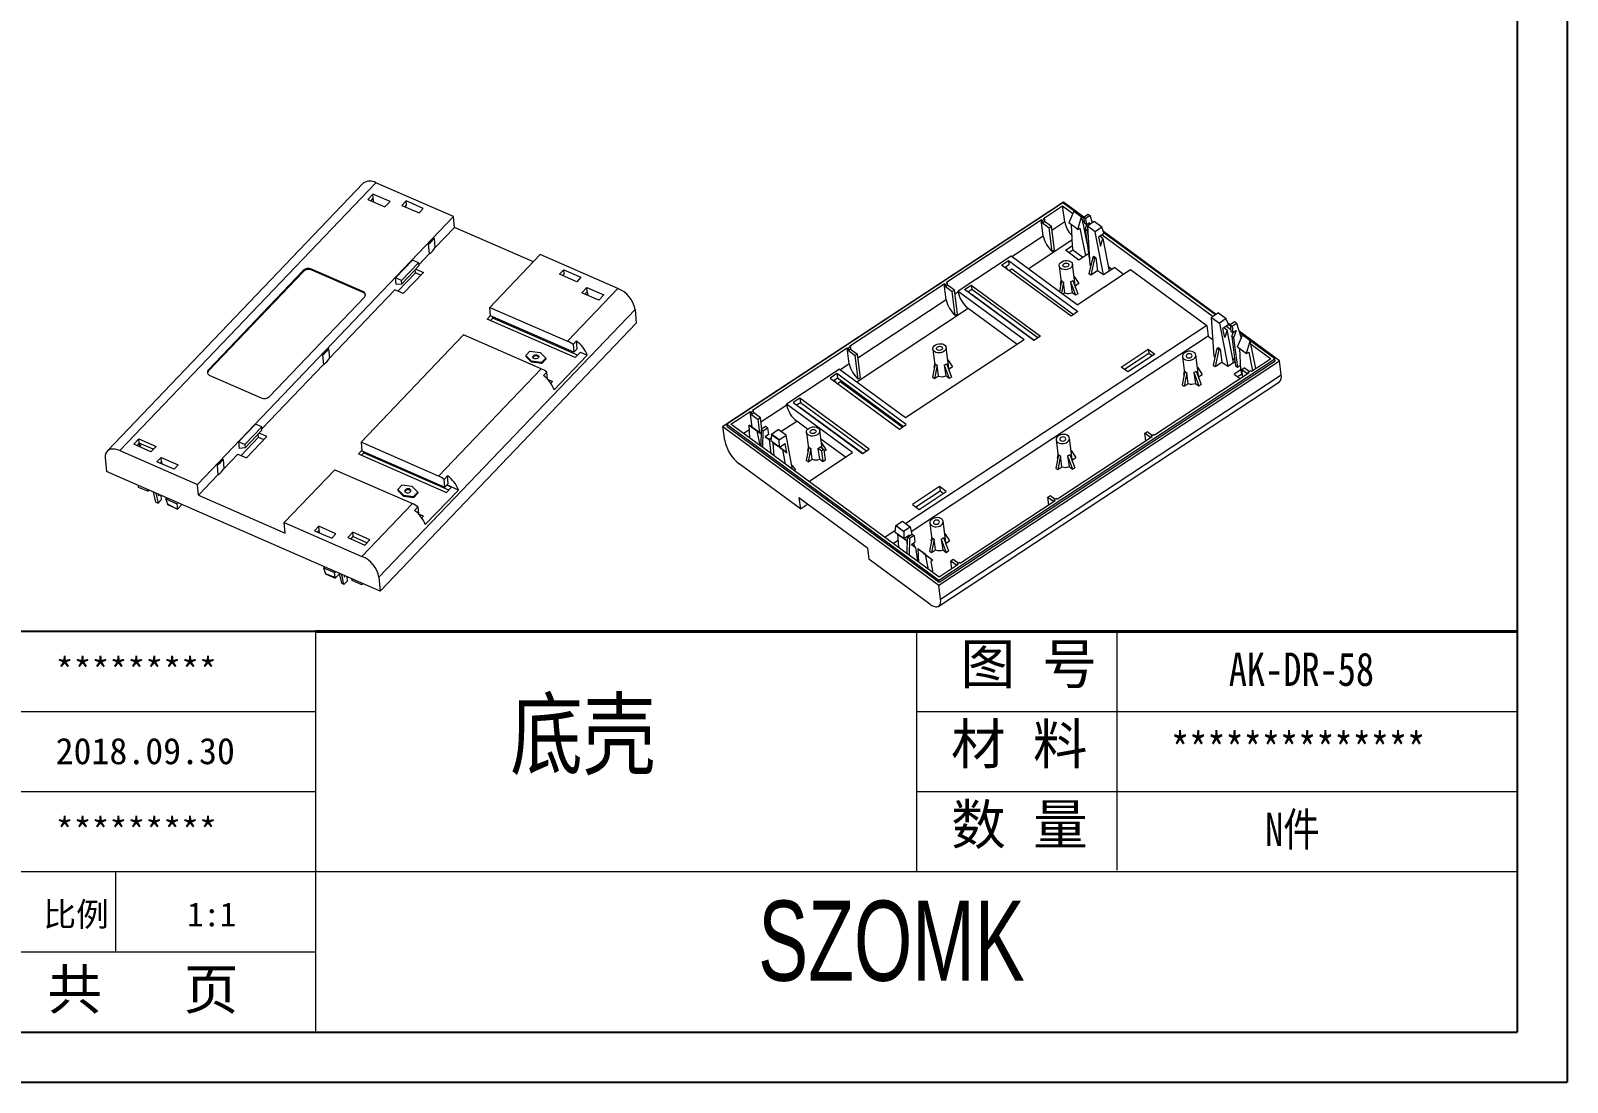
# Model space of a CAD drawing. Header units: inches. Extents: x 1153 to 3231, y 573 to 1137.
# Drawn here: x 1538.7 to 1951.1, y 573 to 855.1 of the extents above; entities that cross this region are included whole.
import ezdxf

# ---------------------------------------------------------------- set-up
doc = ezdxf.new("R2010")
doc.units = ezdxf.units.IN
doc.layers.add('文字', color=81, linetype='Continuous')
doc.layers.add('粗实线', color=7, linetype='Continuous', lineweight=30)
doc.layers.add('细实线', color=3, linetype='Continuous', lineweight=9)
doc.styles.get("Standard").update_dxf_attribs({"font": 'txt', "bigfont": 'gbcbig.shx'})
doc.styles.add('宋体', font='', dxfattribs={"width": 0.8, "height": 3.5})
doc.styles.add('长仿宋', font='', dxfattribs={"width": 0.7, "height": 4})
doc.styles.get('宋体').set_extended_font_data('SimSun')
doc.styles.get('长仿宋').set_extended_font_data('SimSun')

msp = doc.modelspace()

# ---------------------------------------------------------------- linework, layer by layer
for p, q in [((1951.065, 1137.308), (1951.065, 572.957)), ((1937.628, 1123.871), (1937.628, 586.394)), ((1615.142, 693.889), (1453.898, 693.889)), ((1173.564, 586.394), (1937.628, 586.394)), ((1152.911, 572.957), (1951.065, 572.957))]:
    msp.add_line(p, q)
at = {"color": 7, "linetype": 'Continuous', "lineweight": 15}
for p, q in [((1627.879, 814.195), (1559.164, 742.298)), ((1631.315, 814.343), (1562.599, 742.446)), ((1652.145, 805.244), (1631.315, 814.343)), ((1630.515, 811.317), (1629.15, 809.889)), ((1629.15, 809.889), (1633.743, 807.883)), ((1629.997, 809.519), (1630.615, 810.166)), ((1635.108, 809.311), (1630.515, 811.317)), ((1630.615, 810.166), (1630.515, 811.317)), ((1630.799, 809.169), (1630.615, 810.166)), ((1633.743, 807.883), (1635.108, 809.311)), ((1639.425, 809.45), (1638.288, 808.26)), ((1639.134, 807.89), (1639.525, 808.299)), ((1644.018, 807.444), (1639.425, 809.45)), ((1639.525, 808.299), (1639.425, 809.45)), ((1815.861, 809.136), (1724.444, 748.932)), ((1815.696, 808.937), (1725.49, 749.53)), ((1821.311, 804.809), (1815.696, 808.937)), ((1821.291, 805.144), (1815.861, 809.136)), ((1652.145, 805.244), (1583.429, 733.348)), ((1638.288, 808.26), (1642.88, 806.254)), ((1642.88, 806.254), (1644.018, 807.444)), ((1652.394, 802.367), (1652.145, 805.244)), ((1784.429, 787.625), (1809.856, 804.371)), ((1810.115, 804.181), (1809.856, 804.371)), ((1810.434, 800.02), (1809.856, 804.371)), ((1810.115, 804.181), (1810.72, 804.579)), ((1810.115, 804.181), (1810.192, 803.601)), ((1810.461, 804.77), (1813.186, 806.564)), ((1810.461, 804.77), (1810.72, 804.579)), ((1810.72, 804.579), (1810.797, 803.999)), ((1813.186, 806.564), (1815.607, 808.159)), ((1815.607, 808.159), (1818.383, 806.119)), ((1816.186, 803.808), (1815.607, 808.159)), ((1818.658, 806.744), (1817.259, 803.57)), ((1818.658, 806.744), (1820.727, 805.223)), ((1819.716, 801.764), (1820.727, 805.223)), ((1820.727, 805.223), (1822.246, 797.776)), ((1820.926, 804.249), (1821.436, 803.874)), ((1821.269, 805.13), (1822.48, 805.927)), ((1821.786, 804.749), (1821.269, 805.13)), ((1821.269, 805.13), (1821.5, 803.389)), ((1822.997, 805.547), (1821.786, 804.749)), ((1821.786, 804.749), (1822.017, 803.009)), ((1822.48, 805.927), (1822.997, 805.547)), ((1823.604, 803.604), (1822.997, 805.547)), ((1652.394, 802.367), (1647.161, 796.891)), ((1673.569, 793.118), (1652.394, 802.367)), ((1810.192, 803.601), (1810.797, 803.999)), ((1810.192, 803.601), (1812.002, 802.27)), ((1810.797, 803.999), (1812.608, 802.669)), ((1812.002, 802.27), (1812.608, 802.669)), ((1812.848, 795.905), (1812.002, 802.27)), ((1813.453, 796.304), (1812.608, 802.669)), ((1819.716, 801.764), (1817.259, 803.57)), ((1817.911, 803.091), (1818.208, 797.435)), ((1819.716, 801.764), (1820.321, 802.162)), ((1821.828, 794.774), (1820.321, 802.162)), ((1822.017, 803.009), (1821.5, 803.389)), ((1822.064, 803.04), (1821.685, 801.997)), ((1821.685, 801.997), (1822.202, 801.617)), ((1821.685, 801.997), (1822.734, 794.108)), ((1822.925, 803.607), (1822.017, 803.009)), ((1822.202, 801.617), (1822.309, 801.912)), ((1822.202, 801.617), (1822.453, 799.73)), ((1824.073, 803.912), (1822.256, 802.716)), ((1822.256, 802.716), (1822.945, 792.265)), ((1824.325, 801.195), (1822.256, 802.716)), ((1822.71, 803.015), (1822.925, 803.607)), ((1826.142, 802.392), (1824.073, 803.912)), ((1826.142, 802.392), (1824.325, 801.195)), ((1826.566, 789.604), (1824.325, 801.195)), ((1826.798, 800.761), (1825.284, 799.764)), ((1826.798, 800.761), (1826.142, 802.392)), ((1826.204, 800.369), (1856.017, 778.455)), ((1856.852, 779.005), (1826.606, 801.238)), ((1856.622, 778.853), (1826.789, 800.783)), ((1645.344, 797.815), (1646.936, 799.481)), ((1645.344, 797.815), (1645.568, 795.225)), ((1646.936, 799.481), (1647.161, 796.891)), ((1812.848, 795.905), (1813.453, 796.304)), ((1816.391, 796.239), (1818.208, 797.435)), ((1820.012, 793.578), (1816.391, 796.239)), ((1818.362, 796.275), (1817.297, 795.574)), ((1818.208, 797.435), (1818.362, 796.275)), ((1821.077, 794.279), (1818.362, 796.275)), ((1825.284, 799.764), (1825.756, 797.324)), ((1826.381, 799.386), (1825.592, 799.966)), ((1825.756, 797.324), (1826.381, 799.386)), ((1826.381, 799.386), (1828.079, 790.601)), ((1636.569, 788.822), (1641.119, 793.583)), ((1638.209, 788.105), (1642.76, 792.866)), ((1638.284, 787.242), (1642.834, 792.003)), ((1642.76, 792.866), (1641.119, 793.583)), ((1642.76, 792.866), (1642.834, 792.003)), ((1645.568, 795.225), (1642.806, 792.335)), ((1661.897, 780.906), (1675.435, 795.071)), ((1696.266, 785.973), (1675.435, 795.071)), ((1801.769, 794.629), (1787.542, 785.259)), ((1799.259, 792.255), (1801.075, 793.451)), ((1817.88, 778.568), (1799.259, 792.255)), ((1801.229, 792.291), (1800.164, 791.59)), ((1801.075, 793.451), (1819.696, 779.764)), ((1801.075, 793.451), (1801.229, 792.291)), ((1819.484, 781.607), (1801.769, 794.629)), ((1814.685, 791.999), (1815.263, 787.651)), ((1819.094, 786.152), (1818.254, 792.474)), ((1821.828, 794.774), (1820.012, 793.578)), ((1822.579, 795.268), (1821.828, 794.774)), ((1823.688, 794.377), (1822.681, 789.929)), ((1822.828, 794.039), (1822.734, 794.108)), ((1823.172, 792.099), (1822.945, 792.265)), ((1824.206, 793.997), (1823.198, 789.548)), ((1823.688, 794.377), (1824.034, 794.605)), ((1823.688, 794.377), (1824.206, 793.997)), ((1824.034, 794.605), (1824.552, 794.225)), ((1824.552, 794.225), (1824.206, 793.997)), ((1824.552, 794.225), (1825.014, 790.745)), ((1828.842, 791.103), (1827.84, 791.839)), ((1611.831, 790.795), (1586.347, 764.131)), ((1611.856, 790.507), (1586.372, 763.844)), ((1611.856, 790.507), (1611.831, 790.795)), ((1627.831, 785.156), (1614.053, 791.174)), ((1614.053, 791.174), (1614.078, 790.886)), ((1627.856, 784.868), (1614.078, 790.886)), ((1636.718, 787.095), (1636.569, 788.822)), ((1638.209, 788.105), (1636.569, 788.822)), ((1641.913, 790.146), (1637.199, 785.213)), ((1638.284, 787.242), (1638.209, 788.105)), ((1644.11, 790.294), (1638.649, 784.58)), ((1641.913, 790.146), (1641.842, 790.965)), ((1643.363, 789.512), (1641.913, 790.146)), ((1642.057, 791.19), (1644.11, 790.294)), ((1680.604, 789.776), (1681.742, 790.967)), ((1685.197, 787.77), (1680.604, 789.776)), ((1681.842, 789.816), (1681.451, 789.407)), ((1681.742, 790.967), (1686.335, 788.961)), ((1681.842, 789.816), (1681.742, 790.967)), ((1686.335, 788.961), (1685.197, 787.77)), ((1801.263, 790.782), (1801.953, 791.236)), ((1801.953, 791.236), (1818.569, 779.022)), ((1815.345, 788.072), (1814.76, 785.079)), ((1815.193, 788.176), (1814.946, 787.177)), ((1815.862, 787.691), (1815.277, 784.699)), ((1816.248, 784.791), (1815.862, 787.691)), ((1817.764, 787.723), (1818.149, 784.822)), ((1817.764, 787.723), (1819.083, 784.136)), ((1818.369, 788.121), (1819.689, 784.534)), ((1818.69, 789.187), (1819.997, 787.261)), ((1819.484, 781.607), (1833.863, 791.076)), ((1823.198, 789.548), (1822.681, 789.929)), ((1825.014, 790.745), (1823.198, 789.548)), ((1826.566, 789.604), (1825.014, 790.745)), ((1828.079, 790.601), (1826.566, 789.604)), ((1829.593, 791.597), (1828.079, 790.601)), ((1829.593, 791.597), (1831.985, 789.839)), ((1833.863, 791.076), (1854.294, 776.057)), ((1602.749, 756.967), (1628.233, 783.631)), ((1636.353, 785.583), (1618.833, 767.252)), ((1627.856, 784.868), (1627.831, 785.156)), ((1638.649, 784.58), (1636.353, 785.583)), ((1636.718, 787.095), (1638.284, 787.242)), ((1682.727, 771.808), (1696.266, 785.973)), ((1686.556, 784.814), (1687.922, 786.243)), ((1691.149, 782.808), (1686.556, 784.814)), ((1688.021, 785.092), (1687.403, 784.445)), ((1687.922, 786.243), (1692.514, 784.237)), ((1688.021, 785.092), (1687.922, 786.243)), ((1688.021, 785.092), (1688.206, 784.094)), ((1692.514, 784.237), (1691.149, 782.808)), ((1758.396, 770.481), (1783.824, 787.227)), ((1784.082, 787.036), (1783.824, 787.227)), ((1784.402, 782.876), (1783.824, 787.227)), ((1784.082, 787.036), (1784.688, 787.435)), ((1784.082, 787.036), (1784.159, 786.456)), ((1784.159, 786.456), (1784.765, 786.855)), ((1784.159, 786.456), (1785.97, 785.126)), ((1784.429, 787.625), (1784.688, 787.435)), ((1784.765, 786.855), (1784.688, 787.435)), ((1786.575, 785.524), (1784.765, 786.855)), ((1785.97, 785.126), (1786.575, 785.524)), ((1786.815, 778.761), (1785.97, 785.126)), ((1787.421, 779.16), (1786.575, 785.524)), ((1787.542, 785.259), (1805.257, 772.237)), ((1787.58, 784.969), (1787.542, 785.259)), ((1789.285, 785.687), (1791.101, 786.883)), ((1807.906, 771.999), (1789.285, 785.687)), ((1791.256, 785.723), (1790.19, 785.021)), ((1791.101, 786.883), (1809.722, 773.195)), ((1791.101, 786.883), (1791.256, 785.723)), ((1808.971, 772.701), (1791.256, 785.723)), ((1791.358, 784.258), (1791.29, 784.213)), ((1807.975, 772.044), (1791.358, 784.258)), ((1815.142, 787.033), (1814.946, 787.177)), ((1816.248, 784.791), (1815.67, 784.41)), ((1819.083, 784.136), (1818.149, 784.822)), ((1819.997, 787.261), (1819.031, 786.624)), ((1819.689, 784.534), (1819.083, 784.136)), ((1700.854, 780.369), (1632.139, 708.473)), ((1662.096, 778.604), (1661.897, 780.906)), ((1661.897, 780.906), (1682.727, 771.808)), ((1700.854, 780.369), (1701.178, 776.629)), ((1790.255, 780.648), (1803.379, 771)), ((1819.696, 779.764), (1817.88, 778.568)), ((1701.178, 776.629), (1632.462, 704.732)), ((1661.199, 777.768), (1662.088, 778.698)), ((1684.818, 767.451), (1661.199, 777.768)), ((1662.664, 778.045), (1662.045, 777.398)), ((1684.403, 768.861), (1662.096, 778.604)), ((1662.664, 778.045), (1662.636, 778.369)), ((1685.436, 768.098), (1662.664, 778.045)), ((1854.294, 776.057), (1773.584, 722.904)), ((1786.815, 778.761), (1787.421, 779.16)), ((1854.294, 776.057), (1854.679, 773.157)), ((1857.435, 779.389), (1855.618, 778.193)), ((1856.307, 767.742), (1855.618, 778.193)), ((1855.618, 778.193), (1857.687, 776.672)), ((1857.435, 779.389), (1859.504, 777.868)), ((1859.504, 777.868), (1857.687, 776.672)), ((1857.687, 776.672), (1859.928, 765.08)), ((1860.125, 776.214), (1858.647, 775.24)), ((1858.954, 775.443), (1859.743, 774.862)), ((1859.541, 777.674), (1859.504, 777.868)), ((1859.541, 777.674), (1860.125, 776.214)), ((1859.566, 775.846), (1860.746, 774.978)), ((1860.602, 776.248), (1859.907, 776.759)), ((1860.622, 775.913), (1860.088, 776.306)), ((1861.79, 777.031), (1860.579, 776.233)), ((1860.579, 776.233), (1861.097, 775.853)), ((1860.579, 776.233), (1860.811, 774.493)), ((1861.097, 775.853), (1862.307, 776.651)), ((1861.097, 775.853), (1861.328, 774.113)), ((1862.307, 776.651), (1861.79, 777.031)), ((1862.307, 776.651), (1863.452, 772.989)), ((1627.312, 744.72), (1654.844, 773.526)), ((1675.674, 764.428), (1654.844, 773.526)), ((1685.134, 771.884), (1684.224, 770.932)), ((1685.313, 769.813), (1685.134, 771.884)), ((1773.473, 751.305), (1805.257, 772.237)), ((1854.679, 773.157), (1775.01, 720.689)), ((1809.722, 773.195), (1807.906, 771.999)), ((1854.679, 773.157), (1856.015, 772.175)), ((1859.118, 772.8), (1858.647, 775.24)), ((1859.743, 774.862), (1859.118, 772.8)), ((1861.442, 766.077), (1859.743, 774.862)), ((1860.811, 774.493), (1861.328, 774.113)), ((1860.996, 773.101), (1861.374, 774.144)), ((1861.513, 772.721), (1860.996, 773.101)), ((1860.996, 773.101), (1862.044, 765.212)), ((1861.328, 774.113), (1862.236, 774.711)), ((1862.236, 774.711), (1861.513, 772.721)), ((1861.513, 772.721), (1862.561, 764.832)), ((1862.518, 770.301), (1863.917, 773.475)), ((1873.792, 766.553), (1862.98, 774.5)), ((1872.592, 767.114), (1863.11, 774.084)), ((1863.452, 772.989), (1863.641, 772.85)), ((1863.452, 772.989), (1863.51, 772.553)), ((1865.986, 771.955), (1863.917, 773.475)), ((1864.975, 768.495), (1865.986, 771.955)), ((1867.509, 764.487), (1865.986, 771.955)), ((1618.608, 769.842), (1617.016, 768.175)), ((1617.016, 768.175), (1617.24, 765.585)), ((1618.608, 769.842), (1618.833, 767.252)), ((1671.525, 767.966), (1672.663, 769.156)), ((1673.089, 766.439), (1671.525, 767.966)), ((1671.525, 767.966), (1671.55, 767.678)), ((1673.114, 766.152), (1671.55, 767.678)), ((1672.663, 769.156), (1675.364, 768.82)), ((1675.364, 768.82), (1676.928, 767.294)), ((1676.928, 767.294), (1675.79, 766.103)), ((1676.928, 767.294), (1676.952, 767.006)), ((1688.036, 768.07), (1679.162, 758.786)), ((1684.224, 770.932), (1684.403, 768.861)), ((1684.403, 768.861), (1685.313, 769.813)), ((1686.183, 768.88), (1684.818, 767.451)), ((1686.183, 768.88), (1688.036, 768.07)), ((1732.364, 753.337), (1757.791, 770.082)), ((1757.791, 770.082), (1758.05, 769.892)), ((1758.369, 765.732), (1757.791, 770.082)), ((1758.655, 770.291), (1758.05, 769.892)), ((1758.05, 769.892), (1758.127, 769.312)), ((1758.732, 769.711), (1758.127, 769.312)), ((1758.127, 769.312), (1759.937, 767.981)), ((1758.655, 770.291), (1758.396, 770.481)), ((1758.655, 770.291), (1758.732, 769.711)), ((1758.732, 769.711), (1760.543, 768.38)), ((1760.543, 768.38), (1759.937, 767.981)), ((1760.783, 761.617), (1759.937, 767.981)), ((1761.388, 762.016), (1760.543, 768.38)), ((1780.782, 769.672), (1781.36, 765.324)), ((1782.387, 707.707), (1872.592, 767.114)), ((1785.191, 763.825), (1784.351, 770.146)), ((1831.319, 764.892), (1838.584, 769.676)), ((1838.738, 768.516), (1832.224, 764.226)), ((1840.394, 768.345), (1833.129, 763.561)), ((1838.584, 769.676), (1840.394, 768.345)), ((1838.584, 769.676), (1838.738, 768.516)), ((1839.643, 767.851), (1838.738, 768.516)), ((1847.788, 767.666), (1848.366, 763.317)), ((1852.197, 761.819), (1851.357, 768.14)), ((1857.051, 769.854), (1856.043, 765.405)), ((1856.307, 767.742), (1856.534, 767.575)), ((1857.568, 769.473), (1856.56, 765.025)), ((1857.396, 770.081), (1857.051, 769.854)), ((1857.568, 769.473), (1857.051, 769.854)), ((1857.914, 769.701), (1857.396, 770.081)), ((1857.568, 769.473), (1857.914, 769.701)), ((1857.914, 769.701), (1858.376, 766.221)), ((1861.202, 767.315), (1861.825, 766.857)), ((1862.518, 770.301), (1864.975, 768.495)), ((1863.466, 764.167), (1863.169, 769.822)), ((1864.975, 768.495), (1865.58, 768.894)), ((1865.58, 768.894), (1866.601, 763.889)), ((1866.185, 770.981), (1871.47, 767.096)), ((1871.47, 767.096), (1869.048, 765.501)), ((1872.669, 766.534), (1872.592, 767.114)), ((1586.347, 764.131), (1586.372, 763.844)), ((1617.24, 765.585), (1600.712, 748.292)), ((1648.142, 735.621), (1675.674, 764.428)), ((1675.79, 766.103), (1673.089, 766.439)), ((1673.089, 766.439), (1673.114, 766.152)), ((1675.815, 765.816), (1673.114, 766.152)), ((1675.79, 766.103), (1675.815, 765.816)), ((1676.952, 767.006), (1675.815, 765.816)), ((1677.17, 763.552), (1676.26, 762.599)), ((1677.333, 761.665), (1677.17, 763.552)), ((1755.758, 764.327), (1741.531, 754.958)), ((1755.049, 763.139), (1753.232, 761.943)), ((1773.669, 749.452), (1755.049, 763.139)), ((1755.049, 763.139), (1755.203, 761.979)), ((1755.758, 764.327), (1773.473, 751.305)), ((1781.442, 765.744), (1780.734, 762.124)), ((1781.29, 765.848), (1781.043, 764.85)), ((1781.239, 764.705), (1781.043, 764.85)), ((1781.96, 765.364), (1781.251, 761.743)), ((1782.345, 762.464), (1781.96, 765.364)), ((1782.376, 706.348), (1873.792, 766.553)), ((1782.464, 707.127), (1872.669, 766.534)), ((1783.861, 765.395), (1784.246, 762.495)), ((1783.861, 765.395), (1785.181, 761.808)), ((1784.466, 765.794), (1785.786, 762.207)), ((1784.787, 766.86), (1786.095, 764.933)), ((1786.095, 764.933), (1785.128, 764.297)), ((1833.129, 763.561), (1831.319, 764.892)), ((1865.718, 763.308), (1840.291, 746.562)), ((1848.449, 763.738), (1847.74, 760.117)), ((1848.297, 763.842), (1848.049, 762.844)), ((1848.966, 763.358), (1848.258, 759.737)), ((1849.351, 760.457), (1848.966, 763.358)), ((1850.867, 763.389), (1851.253, 760.489)), ((1850.867, 763.389), (1852.187, 759.802)), ((1851.473, 763.788), (1852.792, 760.201)), ((1851.794, 764.854), (1853.101, 762.927)), ((1856.043, 765.405), (1856.56, 765.025)), ((1856.56, 765.025), (1858.376, 766.221)), ((1858.376, 766.221), (1859.928, 765.08)), ((1859.928, 765.08), (1861.442, 766.077)), ((1861.442, 766.077), (1861.89, 766.372)), ((1863.466, 764.167), (1861.65, 762.971)), ((1861.65, 762.971), (1863.33, 761.735)), ((1862.044, 765.212), (1862.561, 764.832)), ((1862.555, 762.305), (1863.621, 763.007)), ((1862.561, 764.832), (1863.402, 765.386)), ((1863.466, 764.167), (1863.621, 763.007)), ((1863.621, 763.007), (1863.921, 762.786)), ((1863.726, 764.249), (1864.332, 764.647)), ((1864.002, 762.177), (1863.726, 764.249)), ((1863.726, 764.249), (1865.343, 763.061)), ((1865.689, 763.649), (1864.332, 764.647)), ((1865.46, 763.498), (1866.065, 763.897)), ((1865.46, 763.498), (1865.718, 763.308)), ((1865.504, 763.167), (1865.46, 763.498)), ((1866.324, 763.707), (1866.065, 763.897)), ((1869.048, 765.501), (1866.324, 763.707)), ((1874.293, 762.782), (1873.792, 766.553)), ((1586.749, 762.606), (1600.527, 756.588)), ((1677.398, 761.598), (1678.686, 761.036)), ((1678.686, 761.036), (1678.245, 760.575)), ((1753.232, 761.943), (1771.853, 748.256)), ((1754.138, 761.278), (1755.203, 761.979)), ((1755.203, 761.979), (1772.918, 748.957)), ((1755.237, 760.47), (1755.942, 760.934)), ((1772.558, 748.72), (1755.942, 760.934)), ((1761.388, 762.016), (1760.783, 761.617)), ((1781.251, 761.743), (1780.734, 762.124)), ((1782.345, 762.464), (1781.251, 761.743)), ((1782.375, 700.706), (1873.791, 760.911)), ((1782.877, 702.578), (1874.293, 762.782)), ((1785.181, 761.808), (1784.246, 762.495)), ((1785.786, 762.207), (1785.181, 761.808)), ((1847.74, 760.117), (1848.258, 759.737)), ((1848.049, 762.844), (1848.245, 762.699)), ((1848.258, 759.737), (1849.351, 760.457)), ((1851.253, 760.489), (1852.187, 759.802)), ((1852.134, 762.29), (1853.101, 762.927)), ((1852.187, 759.802), (1852.792, 760.201)), ((1759.246, 741.935), (1741.531, 754.958)), ((1741.569, 754.668), (1741.531, 754.958)), ((1745.075, 756.571), (1743.259, 755.375)), ((1743.259, 755.375), (1761.879, 741.687)), ((1744.164, 754.71), (1745.229, 755.411)), ((1763.696, 742.883), (1745.075, 756.571)), ((1745.075, 756.571), (1745.229, 755.411)), ((1745.229, 755.411), (1762.945, 742.389)), ((1726.613, 749.549), (1729.034, 751.144)), ((1729.034, 751.144), (1731.759, 752.938)), ((1731.759, 752.938), (1732.017, 752.748)), ((1732.319, 748.722), (1731.759, 752.938)), ((1732.623, 753.147), (1732.017, 752.748)), ((1732.017, 752.748), (1732.094, 752.168)), ((1732.7, 752.567), (1732.094, 752.168)), ((1732.094, 752.168), (1733.905, 750.837)), ((1732.623, 753.147), (1732.364, 753.337)), ((1732.7, 752.567), (1732.623, 753.147)), ((1734.51, 751.236), (1732.7, 752.567)), ((1734.51, 751.236), (1733.905, 750.837)), ((1734.387, 747.209), (1733.905, 750.837)), ((1734.906, 748.254), (1734.51, 751.236)), ((1745.347, 753.957), (1745.263, 753.902)), ((1745.347, 753.957), (1761.964, 741.743)), ((1599.025, 749.54), (1594.475, 744.779)), ((1600.666, 748.824), (1596.115, 744.063)), ((1600.74, 747.961), (1596.19, 743.199)), ((1600.666, 748.824), (1599.025, 749.54)), ((1599.819, 746.103), (1599.748, 746.923)), ((1602.016, 746.251), (1599.963, 747.148)), ((1600.74, 747.961), (1600.666, 748.824)), ((1724.945, 745.162), (1724.444, 748.932)), ((1724.444, 748.932), (1782.376, 706.348)), ((1725.567, 748.95), (1725.49, 749.53)), ((1725.49, 749.53), (1782.387, 707.707)), ((1725.567, 748.95), (1782.464, 707.127)), ((1734.63, 743.656), (1726.613, 749.549)), ((1731.663, 745.836), (1731.48, 749.331)), ((1731.48, 749.331), (1733.549, 747.81)), ((1733.108, 748.15), (1731.48, 749.331)), ((1734.679, 746.994), (1733.108, 748.15)), ((1733.549, 747.81), (1734.355, 743.858)), ((1733.549, 747.81), (1734.679, 746.988)), ((1734.696, 748.115), (1734.63, 743.656)), ((1735.906, 748.912), (1734.696, 748.115)), ((1734.696, 748.115), (1735.213, 747.735)), ((1735.147, 743.275), (1735.213, 747.735)), ((1735.213, 747.735), (1736.424, 748.532)), ((1736.655, 746.792), (1735.747, 746.194)), ((1736.424, 748.532), (1735.906, 748.912)), ((1736.424, 748.532), (1736.655, 746.792)), ((1737.511, 746.723), (1737.341, 745.071)), ((1737.499, 746.898), (1739.316, 748.094)), ((1739.568, 745.377), (1737.499, 746.898)), ((1737.511, 746.723), (1737.499, 746.898)), ((1737.511, 746.723), (1739.568, 745.377)), ((1741.385, 746.573), (1739.316, 748.094)), ((1739.568, 745.377), (1741.385, 746.573)), ((1743.16, 737.385), (1741.385, 746.573)), ((1747.191, 748.18), (1744.244, 750.347)), ((1746.879, 747.344), (1747.457, 742.996)), ((1751.076, 743.089), (1750.448, 747.819)), ((1771.853, 748.256), (1773.669, 749.452)), ((1837.694, 747.104), (1838.299, 747.503)), ((1837.969, 745.033), (1837.694, 747.104)), ((1839.31, 745.916), (1837.694, 747.104)), ((1839.657, 746.505), (1838.299, 747.503)), ((1839.427, 746.354), (1840.033, 746.752)), ((1840.291, 746.562), (1840.033, 746.752)), ((1562.599, 742.446), (1583.429, 733.348)), ((1566.351, 744.182), (1567.716, 745.611)), ((1570.943, 742.176), (1566.351, 744.182)), ((1567.815, 744.46), (1567.197, 743.812)), ((1567.361, 743.984), (1567.383, 743.731)), ((1567.716, 745.611), (1572.308, 743.605)), ((1567.815, 744.46), (1567.716, 745.611)), ((1571.562, 742.823), (1567.815, 744.46)), ((1567.817, 744.459), (1567.899, 743.506)), ((1568.465, 744.176), (1567.893, 743.577)), ((1572.308, 743.605), (1570.943, 742.176)), ((1594.475, 744.779), (1594.624, 743.052)), ((1596.115, 744.063), (1594.475, 744.779)), ((1596.19, 743.199), (1594.624, 743.052)), ((1595.105, 741.171), (1599.819, 746.103)), ((1596.115, 744.063), (1596.19, 743.199)), ((1596.555, 740.538), (1602.016, 746.251)), ((1599.819, 746.103), (1601.269, 745.47)), ((1627.503, 742.512), (1626.602, 741.569)), ((1627.312, 744.72), (1627.511, 742.418)), ((1648.142, 735.621), (1627.312, 744.72)), ((1627.511, 742.418), (1649.818, 732.675)), ((1735.147, 743.275), (1734.63, 743.656)), ((1773.94, 714.76), (1735.147, 743.275)), ((1735.747, 746.194), (1736.84, 745.4)), ((1736.323, 745.78), (1735.75, 746.196)), ((1736.84, 745.4), (1736.323, 745.78)), ((1736.84, 745.4), (1737.336, 741.666)), ((1739.619, 743.347), (1737.341, 745.071)), ((1737.969, 744.567), (1739.329, 743.567)), ((1738.202, 741.03), (1737.969, 744.567)), ((1738.915, 743.88), (1737.969, 744.567)), ((1739.619, 743.347), (1739.568, 745.377)), ((1739.619, 743.347), (1741.133, 744.344)), ((1739.624, 743.35), (1740.413, 742.77)), ((1741.605, 741.904), (1739.631, 743.355)), ((1740.413, 742.77), (1741.172, 738.847)), ((1740.413, 742.77), (1741.605, 741.904)), ((1741.605, 741.904), (1741.133, 744.344)), ((1747.539, 743.417), (1746.831, 739.796)), ((1747.388, 743.521), (1747.14, 742.522)), ((1747.14, 742.522), (1747.336, 742.378)), ((1748.057, 743.036), (1747.349, 739.416)), ((1748.442, 740.136), (1748.057, 743.036)), ((1749.958, 743.068), (1750.344, 740.167)), ((1750.892, 742.381), (1749.958, 743.068)), ((1750.564, 743.466), (1751.498, 742.78)), ((1757.368, 740.699), (1750.747, 745.566)), ((1750.885, 744.533), (1752.192, 742.606)), ((1751.498, 742.78), (1750.892, 742.381)), ((1750.892, 742.381), (1751.278, 739.481)), ((1751.498, 742.78), (1751.883, 739.879)), ((1752.192, 742.606), (1751.575, 742.199)), ((1761.879, 741.687), (1763.696, 742.883)), ((1813.886, 745.338), (1814.464, 740.99)), ((1839.686, 746.164), (1814.259, 729.418)), ((1818.294, 739.491), (1817.454, 745.813)), ((1817.891, 742.526), (1819.198, 740.599)), ((1839.427, 746.354), (1839.686, 746.164)), ((1839.427, 746.354), (1839.471, 746.022)), ((1558.658, 740.568), (1558.982, 736.828)), ((1572.53, 739.458), (1573.668, 740.649)), ((1577.123, 737.452), (1572.53, 739.458)), ((1573.768, 739.498), (1573.377, 739.089)), ((1573.668, 740.649), (1578.26, 738.643)), ((1573.768, 739.498), (1573.668, 740.649)), ((1573.768, 739.498), (1573.874, 738.871)), ((1578.26, 738.643), (1577.123, 737.452)), ((1590.28, 740.202), (1588.688, 738.536)), ((1588.688, 738.536), (1588.912, 735.946)), ((1590.28, 740.202), (1590.505, 737.612)), ((1594.259, 741.541), (1590.505, 737.612)), ((1594.259, 741.541), (1596.555, 740.538)), ((1626.602, 741.569), (1650.221, 731.253)), ((1627.448, 741.199), (1628.067, 741.846)), ((1628.067, 741.846), (1628.037, 742.188)), ((1628.067, 741.846), (1650.839, 731.9)), ((1745.231, 726.848), (1728.809, 738.92)), ((1742.933, 738.561), (1743.89, 737.318)), ((1747.349, 739.416), (1746.831, 739.796)), ((1747.349, 739.416), (1748.442, 740.136)), ((1747.497, 734.198), (1759.246, 741.935)), ((1751.278, 739.481), (1750.344, 740.167)), ((1751.883, 739.879), (1751.278, 739.481)), ((1814.546, 741.41), (1813.838, 737.79)), ((1814.394, 741.515), (1814.146, 740.516)), ((1814.146, 740.516), (1814.343, 740.372)), ((1815.063, 741.03), (1814.355, 737.41)), ((1815.448, 738.13), (1815.063, 741.03)), ((1816.965, 741.062), (1817.35, 738.161)), ((1816.965, 741.062), (1818.284, 737.475)), ((1817.57, 741.46), (1818.89, 737.873)), ((1818.232, 739.963), (1819.198, 740.599)), ((1632.462, 704.732), (1558.982, 736.828)), ((1588.912, 735.946), (1583.678, 730.47)), ((1606.72, 723.175), (1620.258, 737.34)), ((1620.258, 737.34), (1641.089, 728.241)), ((1650.548, 735.698), (1649.638, 734.745)), ((1649.818, 732.675), (1649.638, 734.745)), ((1650.728, 733.627), (1650.548, 735.698)), ((1743.553, 737.096), (1743.89, 737.318)), ((1813.838, 737.79), (1814.355, 737.41)), ((1814.355, 737.41), (1815.448, 738.13)), ((1817.35, 738.161), (1818.284, 737.475)), ((1818.284, 737.475), (1818.89, 737.873)), ((1567.467, 733.122), (1567.549, 732.679)), ((1567.549, 732.679), (1570.173, 731.533)), ((1570.173, 731.533), (1570.182, 731.936)), ((1570.296, 731.886), (1570.173, 731.533)), ((1572.227, 728.637), (1571.623, 731.306)), ((1572.279, 731.02), (1572.883, 728.351)), ((1572.961, 730.315), (1573.059, 730.679)), ((1573.235, 730.602), (1572.961, 730.315)), ((1573.793, 729.303), (1573.699, 730.4)), ((1583.678, 730.47), (1583.429, 733.348)), ((1583.678, 730.47), (1606.969, 720.297)), ((1638.305, 733.208), (1637.168, 732.018)), ((1637.168, 732.018), (1638.731, 730.491)), ((1637.168, 732.018), (1637.193, 731.73)), ((1637.193, 731.73), (1638.756, 730.203)), ((1641.006, 732.872), (1638.305, 733.208)), ((1638.731, 730.491), (1638.756, 730.203)), ((1638.731, 730.491), (1641.432, 730.155)), ((1638.756, 730.203), (1641.457, 729.867)), ((1642.57, 731.345), (1641.006, 732.872)), ((1641.432, 730.155), (1642.57, 731.345)), ((1641.432, 730.155), (1641.457, 729.867)), ((1641.457, 729.867), (1642.595, 731.058)), ((1642.57, 731.345), (1642.595, 731.058)), ((1653.451, 731.884), (1644.577, 722.599)), ((1649.818, 732.675), (1650.728, 733.627)), ((1650.221, 731.253), (1651.586, 732.681)), ((1651.586, 732.681), (1650.343, 733.224)), ((1653.451, 731.884), (1650.354, 733.236)), ((1782.584, 732.796), (1775.319, 728.011)), ((1776.224, 727.346), (1782.738, 731.636)), ((1777.129, 726.681), (1784.394, 731.465)), ((1784.394, 731.465), (1782.584, 732.796)), ((1782.584, 732.796), (1782.738, 731.636)), ((1782.738, 731.636), (1783.643, 730.971)), ((1812.267, 730.359), (1811.661, 729.96)), ((1811.937, 727.889), (1811.661, 729.96)), ((1811.661, 729.96), (1813.278, 728.772)), ((1813.625, 729.361), (1812.267, 730.359)), ((1572.227, 728.637), (1572.883, 728.351)), ((1572.883, 728.351), (1573.793, 729.303)), ((1574.965, 729.48), (1575.212, 729.739)), ((1574.965, 729.48), (1577.873, 728.17)), ((1575.438, 728.086), (1574.965, 729.48)), ((1575.438, 728.086), (1578.095, 726.749)), ((1575.471, 727.896), (1575.438, 728.086)), ((1578.095, 726.749), (1575.471, 727.896)), ((1577.873, 728.17), (1578.147, 728.457)), ((1577.873, 728.17), (1578.095, 726.749)), ((1578.095, 726.749), (1579.261, 727.97)), ((1627.55, 714.076), (1641.089, 728.241)), ((1642.585, 727.365), (1641.675, 726.413)), ((1642.585, 727.365), (1642.748, 725.478)), ((1763.208, 716.251), (1744.846, 729.748)), ((1744.846, 729.748), (1745.231, 726.848)), ((1745.231, 726.848), (1747.109, 728.085)), ((1775.319, 728.011), (1777.129, 726.681)), ((1813.653, 729.019), (1788.226, 712.274)), ((1814, 729.608), (1813.395, 729.209)), ((1813.653, 729.019), (1813.395, 729.209)), ((1813.439, 728.878), (1813.395, 729.209)), ((1814, 729.608), (1814.259, 729.418)), ((1606.969, 720.297), (1606.72, 723.175)), ((1606.72, 723.175), (1627.55, 714.076)), ((1615.985, 722.165), (1614.847, 720.975)), ((1620.577, 720.159), (1615.985, 722.165)), ((1616.084, 721.014), (1615.985, 722.165)), ((1644.089, 724.837), (1642.842, 725.382)), ((1643.66, 724.388), (1644.089, 724.837)), ((1770.668, 720.524), (1770.862, 722.374)), ((1770.862, 722.374), (1772.678, 723.57)), ((1772.968, 720.659), (1770.862, 722.374)), ((1770.862, 722.374), (1772.93, 720.853)), ((1772.678, 723.57), (1774.747, 722.049)), ((1772.93, 720.853), (1774.747, 722.049)), ((1774.747, 722.049), (1775.148, 719.971)), ((1779.983, 723.011), (1780.561, 718.663)), ((1784.392, 717.164), (1783.552, 723.485)), ((1614.847, 720.975), (1619.439, 718.969)), ((1615.693, 720.605), (1616.084, 721.014)), ((1616.191, 720.388), (1616.084, 721.014)), ((1619.439, 718.969), (1620.577, 720.159)), ((1625.122, 720.536), (1623.757, 719.108)), ((1623.757, 719.108), (1628.349, 717.102)), ((1624.603, 718.738), (1625.222, 719.385)), ((1629.715, 718.53), (1625.122, 720.536)), ((1625.222, 719.385), (1625.122, 720.536)), ((1625.222, 719.385), (1628.968, 717.749)), ((1628.349, 717.102), (1629.715, 718.53)), ((1770.719, 721.018), (1767.928, 719.179)), ((1771.443, 718.34), (1770.191, 717.516)), ((1773.017, 718.847), (1770.668, 720.524)), ((1773.776, 718.246), (1771.331, 720.043)), ((1771.331, 720.043), (1771.564, 716.506)), ((1771.331, 720.043), (1772.326, 719.321)), ((1772.326, 719.321), (1772.325, 719.341)), ((1773.99, 718.098), (1772.326, 719.321)), ((1772.93, 720.853), (1772.968, 720.659)), ((1772.968, 720.659), (1773.017, 718.847)), ((1773.017, 718.847), (1774.495, 719.82)), ((1773.976, 717.207), (1773.776, 718.246)), ((1773.989, 718.091), (1773.776, 718.246)), ((1773.94, 714.76), (1774.006, 719.219)), ((1774.006, 719.219), (1775.217, 720.016)), ((1774.523, 718.838), (1774.006, 719.219)), ((1774.523, 718.838), (1774.458, 714.379)), ((1774.495, 719.82), (1774.543, 719.572)), ((1775.734, 719.636), (1774.523, 718.838)), ((1775.057, 717.298), (1775.965, 717.896)), ((1775.217, 720.016), (1775.734, 719.636)), ((1775.597, 717.653), (1775.764, 716.788)), ((1775.734, 719.636), (1775.965, 717.896)), ((1780.643, 719.083), (1779.935, 715.463)), ((1780.491, 719.187), (1780.244, 718.189)), ((1780.244, 718.189), (1780.44, 718.044)), ((1781.16, 718.703), (1780.452, 715.082)), ((1781.546, 715.803), (1781.16, 718.703)), ((1783.062, 718.734), (1783.447, 715.834)), ((1783.062, 718.734), (1784.381, 715.147)), ((1783.667, 719.133), (1784.987, 715.546)), ((1783.988, 720.199), (1785.295, 718.272)), ((1784.329, 717.635), (1785.295, 718.272)), ((1763.208, 716.251), (1763.593, 713.35)), ((1774.458, 714.379), (1773.94, 714.76)), ((1782.475, 708.486), (1774.458, 714.379)), ((1776.15, 716.504), (1775.057, 717.298)), ((1775.061, 717.3), (1775.633, 716.884)), ((1775.633, 716.884), (1776.15, 716.504)), ((1776.15, 716.504), (1776.647, 712.77)), ((1776.516, 713.75), (1776.885, 713.271)), ((1776.738, 716.062), (1776.922, 712.568)), ((1778.807, 714.541), (1776.738, 716.062)), ((1778.366, 714.881), (1776.738, 716.062)), ((1778.366, 714.881), (1780.823, 713.075)), ((1779.613, 710.589), (1778.807, 714.541)), ((1778.807, 714.541), (1780.823, 713.075)), ((1779.935, 715.463), (1780.452, 715.082)), ((1780.452, 715.082), (1781.546, 715.803)), ((1783.447, 715.834), (1784.381, 715.147)), ((1784.381, 715.147), (1784.987, 715.546)), ((1617.255, 710.968), (1617.529, 711.255)), ((1617.255, 710.968), (1620.217, 709.714)), ((1617.255, 710.968), (1617.787, 709.412)), ((1620.412, 708.441), (1617.787, 709.412)), ((1617.787, 709.412), (1620.412, 708.266)), ((1620.217, 709.714), (1620.464, 709.973)), ((1620.412, 708.441), (1620.217, 709.714)), ((1620.412, 708.266), (1621.51, 709.415)), ((1621.485, 709.527), (1622.089, 706.858)), ((1780.016, 701.279), (1763.593, 713.35)), ((1776.921, 712.577), (1776.915, 712.573)), ((1780.823, 713.075), (1780.218, 712.676)), ((1780.218, 712.676), (1780.825, 709.699)), ((1784.896, 710.081), (1782.475, 708.486)), ((1787.621, 711.875), (1784.896, 710.081)), ((1786.234, 713.214), (1785.629, 712.816)), ((1785.904, 710.744), (1785.629, 712.816)), ((1787.245, 711.628), (1785.629, 712.816)), ((1787.592, 712.216), (1786.234, 713.214)), ((1787.968, 712.464), (1787.362, 712.065)), ((1787.621, 711.875), (1787.362, 712.065)), ((1787.362, 712.065), (1787.406, 711.734)), ((1787.968, 712.464), (1788.226, 712.274)), ((1620.412, 708.441), (1620.412, 708.266)), ((1622.745, 706.572), (1622.089, 706.858)), ((1622.745, 706.572), (1622.141, 709.241)), ((1623.655, 707.524), (1622.745, 706.572)), ((1622.921, 708.9), (1622.823, 708.536)), ((1622.823, 708.536), (1623.097, 708.823)), ((1623.655, 707.524), (1623.56, 708.621)), ((1624.955, 707.605), (1624.873, 708.047)), ((1627.579, 706.459), (1624.955, 707.605)), ((1627.588, 706.861), (1627.579, 706.459)), ((1627.703, 706.811), (1627.579, 706.459)), ((1632.139, 708.473), (1632.462, 704.732)), ((1782.877, 702.578), (1782.376, 706.348)), ((1782.464, 707.127), (1782.387, 707.707))]:
    msp.add_line(p, q, dxfattribs=at)
at = {"color": 8, "linetype": 'Continuous', "lineweight": 15}
for p, q in [((1816.186, 803.808), (1812.756, 801.55)), ((1810.434, 800.02), (1801.995, 794.463)), ((1806.359, 791.254), (1818.125, 799.003)), ((1787.58, 784.969), (1786.724, 784.405)), ((1760.349, 760.953), (1790.255, 780.648)), ((1784.402, 782.876), (1760.691, 767.261)), ((1758.369, 765.732), (1755.984, 764.161)), ((1741.569, 754.668), (1734.659, 750.117)), ((1731.546, 748.067), (1730.007, 747.054)), ((1740.028, 747.57), (1744.244, 750.347)), ((1736.789, 745.437), (1737.421, 745.854))]:
    msp.add_line(p, q, dxfattribs=at)
at = {"color": 7, "linetype": 'Continuous', "lineweight": 15, "flags": 128}
for points in [[(1815.107, 791.339), (1814.844, 791.603), (1814.701, 791.915), (1814.689, 792.249), (1814.809, 792.583), (1815.053, 792.892), (1815.401, 793.151), (1815.829, 793.343), (1816.304, 793.453), (1816.791, 793.472), (1817.255, 793.4), (1817.66, 793.242), (1817.977, 793.009), (1818.182, 792.718), (1818.26, 792.392), (1818.206, 792.055), (1818.022, 791.731), (1817.723, 791.444), (1817.332, 791.216), (1816.876, 791.064), (1816.39, 790.999), (1815.91, 791.026), (1815.472, 791.142), (1815.107, 791.339)], [(1815.864, 791.838), (1815.712, 792.014), (1815.675, 792.223), (1815.76, 792.435), (1815.952, 792.617), (1816.223, 792.74), (1816.532, 792.787), (1816.831, 792.75), (1817.075, 792.635), (1817.227, 792.459), (1817.263, 792.25), (1817.179, 792.038), (1816.986, 791.856), (1816.715, 791.733), (1816.407, 791.686), (1816.108, 791.723), (1815.864, 791.838)], [(1673.771, 767.154), (1673.555, 767.3), (1673.441, 767.496), (1673.446, 767.712), (1673.57, 767.916), (1673.794, 768.077), (1674.084, 768.169), (1674.396, 768.179), (1674.682, 768.106), (1674.898, 767.96), (1675.012, 767.764), (1675.007, 767.547), (1674.883, 767.343), (1674.658, 767.183), (1674.369, 767.091), (1674.057, 767.08), (1673.771, 767.154)], [(1781.204, 769.012), (1780.941, 769.276), (1780.798, 769.587), (1780.786, 769.922), (1780.906, 770.256), (1781.15, 770.564), (1781.498, 770.824), (1781.926, 771.016), (1782.401, 771.125), (1782.889, 771.145), (1783.352, 771.073), (1783.757, 770.914), (1784.074, 770.681), (1784.28, 770.391), (1784.358, 770.065), (1784.303, 769.727), (1784.119, 769.403), (1783.82, 769.117), (1783.429, 768.889), (1782.973, 768.737), (1782.487, 768.672), (1782.007, 768.698), (1781.569, 768.814), (1781.204, 769.012)], [(1781.961, 769.51), (1781.809, 769.686), (1781.773, 769.896), (1781.857, 770.108), (1782.049, 770.289), (1782.32, 770.413), (1782.629, 770.46), (1782.928, 770.423), (1783.172, 770.308), (1783.324, 770.132), (1783.36, 769.922), (1783.276, 769.71), (1783.084, 769.529), (1782.813, 769.405), (1782.504, 769.358), (1782.205, 769.395), (1781.961, 769.51)], [(1848.211, 767.006), (1848.575, 766.808), (1849.014, 766.692), (1849.494, 766.665), (1849.979, 766.731), (1850.435, 766.883), (1850.827, 767.111), (1851.126, 767.397), (1851.309, 767.721), (1851.364, 768.059), (1851.286, 768.385), (1851.081, 768.675), (1850.764, 768.908), (1850.359, 769.067), (1849.895, 769.139), (1849.408, 769.119), (1848.932, 769.009), (1848.505, 768.818), (1848.156, 768.558), (1847.913, 768.25), (1847.792, 767.916), (1847.804, 767.581), (1847.947, 767.27), (1848.211, 767.006)], [(1848.967, 767.504), (1849.211, 767.389), (1849.51, 767.352), (1849.819, 767.399), (1850.09, 767.523), (1850.282, 767.704), (1850.367, 767.916), (1850.33, 768.126), (1850.178, 768.302), (1849.934, 768.417), (1849.635, 768.454), (1849.327, 768.407), (1849.056, 768.283), (1848.863, 768.102), (1848.779, 767.89), (1848.816, 767.68), (1848.967, 767.504)], [(1747.302, 746.684), (1747.038, 746.949), (1746.895, 747.26), (1746.883, 747.594), (1747.004, 747.928), (1747.247, 748.237), (1747.596, 748.496), (1748.023, 748.688), (1748.498, 748.798), (1748.986, 748.817), (1749.449, 748.745), (1749.855, 748.587), (1750.172, 748.354), (1750.377, 748.064), (1750.455, 747.738), (1750.4, 747.4), (1750.216, 747.076), (1749.918, 746.789), (1749.526, 746.561), (1749.07, 746.409), (1748.584, 746.344), (1748.105, 746.371), (1747.666, 746.487), (1747.302, 746.684)], [(1748.058, 747.183), (1747.906, 747.359), (1747.87, 747.569), (1747.954, 747.78), (1748.146, 747.962), (1748.417, 748.085), (1748.726, 748.132), (1749.025, 748.095), (1749.269, 747.98), (1749.421, 747.804), (1749.458, 747.595), (1749.373, 747.383), (1749.181, 747.201), (1748.91, 747.078), (1748.601, 747.031), (1748.302, 747.068), (1748.058, 747.183)], [(1814.308, 744.678), (1814.672, 744.481), (1815.111, 744.364), (1815.591, 744.338), (1816.077, 744.403), (1816.532, 744.555), (1816.924, 744.783), (1817.223, 745.07), (1817.406, 745.394), (1817.461, 745.731), (1817.383, 746.057), (1817.178, 746.348), (1816.861, 746.581), (1816.456, 746.739), (1815.992, 746.811), (1815.505, 746.792), (1815.03, 746.682), (1814.602, 746.49), (1814.253, 746.23), (1814.01, 745.922), (1813.89, 745.588), (1813.901, 745.253), (1814.044, 744.942), (1814.308, 744.678)], [(1562.599, 742.446), (1561.936, 742.692), (1561.297, 742.839), (1560.698, 742.884), (1560.154, 742.827), (1559.679, 742.668), (1559.283, 742.411), (1558.976, 742.063), (1558.767, 741.633), (1558.66, 741.13), (1558.658, 740.568)], [(1815.065, 745.177), (1815.309, 745.062), (1815.608, 745.025), (1815.916, 745.072), (1816.187, 745.195), (1816.38, 745.377), (1816.464, 745.588), (1816.427, 745.798), (1816.275, 745.974), (1816.031, 746.089), (1815.732, 746.126), (1815.424, 746.079), (1815.153, 745.956), (1814.96, 745.774), (1814.876, 745.562), (1814.913, 745.353), (1815.065, 745.177)], [(1640.324, 732.158), (1640.038, 732.231), (1639.727, 732.221), (1639.437, 732.129), (1639.213, 731.968), (1639.088, 731.764), (1639.083, 731.547), (1639.197, 731.351), (1639.414, 731.205), (1639.699, 731.132), (1640.011, 731.142), (1640.301, 731.235), (1640.525, 731.395), (1640.649, 731.599), (1640.654, 731.816), (1640.54, 732.012), (1640.324, 732.158)], [(1640.349, 731.87), (1640.063, 731.943), (1639.752, 731.933), (1639.462, 731.841), (1639.238, 731.68), (1639.113, 731.476), (1639.112, 731.471)], [(1640.651, 731.604), (1640.565, 731.724), (1640.349, 731.87)], [(1780.405, 722.351), (1780.77, 722.153), (1781.208, 722.037), (1781.688, 722.01), (1782.174, 722.076), (1782.63, 722.228), (1783.021, 722.456), (1783.32, 722.742), (1783.504, 723.066), (1783.558, 723.404), (1783.48, 723.73), (1783.275, 724.02), (1782.958, 724.253), (1782.553, 724.412), (1782.089, 724.484), (1781.602, 724.464), (1781.127, 724.354), (1780.699, 724.163), (1780.351, 723.903), (1780.107, 723.595), (1779.987, 723.261), (1779.999, 722.926), (1780.142, 722.615), (1780.405, 722.351)], [(1781.162, 722.849), (1781.406, 722.734), (1781.705, 722.697), (1782.013, 722.744), (1782.284, 722.868), (1782.477, 723.049), (1782.561, 723.261), (1782.524, 723.471), (1782.373, 723.647), (1782.129, 723.762), (1781.83, 723.799), (1781.521, 723.752), (1781.25, 723.628), (1781.058, 723.447), (1780.973, 723.235), (1781.01, 723.025), (1781.162, 722.849)], [(1780.016, 701.279), (1780.535, 700.938), (1781.03, 700.7), (1781.487, 700.568), (1781.896, 700.546), (1782.246, 700.635), (1782.529, 700.833), (1782.738, 701.135), (1782.867, 701.534), (1782.914, 702.018), (1782.877, 702.578)]]:
    msp.add_lwpolyline(points, dxfattribs=at)
at = {"color": 7, "linetype": 'Continuous', "lineweight": 15}
for centre, radius, start, end in [((1629.709, 811.673), 3.116, 58.9708, 125.95467), ((1823.196, 805.174), 7.143, 191.02862, 224.04219), ((1642.622, 802.01), 5.001, 302.96984, 329.6222), ((1642.847, 799.42), 5.001, 302.96984, 329.6222), ((1817.625, 801.473), 7.336, 191.42099, 229.36829), ((1613.238, 789.251), 2.089, 67.02298, 132.34086), ((1613.263, 788.963), 2.089, 67.02298, 132.34086), ((1810.885, 797.107), 11.75, 207.06816, 210.42473), ((1816.389, 788.95), 1.364, 220.07263, 247.28991), ((1817.011, 789.525), 1.953, 292.67343, 314.06223), ((1627.592, 784.278), 0.911, 314.75436, 74.77388), ((1627.474, 783.837), 1.1, 19.10287, 69.71002), ((1693.298, 778.863), 7.704, 11.27796, 67.34689), ((1794.718, 786.399), 7.28, 191.32598, 232.1822), ((1817.161, 787.075), 2.46, 248.2021, 293.68519), ((1791.593, 784.329), 7.336, 191.42099, 229.36829), ((1679.577, 764.712), 7.764, 53.23971, 66.06162), ((1680.426, 765.29), 8.102, 20.06886, 54.47306), ((1614.294, 772.37), 5.001, 302.96983, 329.6222), ((1614.519, 769.781), 5.001, 302.96983, 329.6222), ((1674.279, 767.024), 0.901, 35.93907, 153.95547), ((1586.988, 763.485), 0.911, 134.75436, 254.77388), ((1587.046, 763.157), 0.963, 134.46466, 172.77968), ((1672.524, 757.332), 7.764, 53.23971, 66.06162), ((1765.56, 767.185), 7.336, 191.42099, 229.36829), ((1782.486, 766.622), 1.364, 220.07301, 247.28953), ((1783.108, 767.197), 1.953, 292.67347, 314.06219), ((1849.492, 764.616), 1.364, 220.07263, 247.28991), ((1850.114, 765.191), 1.953, 292.673, 314.06266), ((1671.552, 756.005), 8.102, 20.06886, 54.47306), ((1764.886, 766.811), 11.763, 207.06898, 210.63824), ((1783.258, 764.747), 2.46, 248.20215, 293.68516), ((1850.265, 762.741), 2.46, 248.20198, 293.68536), ((1872.574, 762.24), 1.802, 312.46795, 17.49967), ((1601.342, 758.511), 2.089, 247.02298, 312.34086), ((1748.707, 756.097), 7.28, 191.32598, 232.1822), ((1735.163, 747.169), 10.413, 191.11583, 232.39234), ((1748.583, 744.295), 1.364, 220.07263, 247.28991), ((1749.205, 744.87), 1.953, 292.67343, 314.06222), ((1585.966, 742.731), 5.001, 302.96984, 329.6222), ((1749.356, 742.42), 2.46, 248.202, 293.68529), ((1815.59, 742.289), 1.364, 220.07301, 247.28952), ((1816.212, 742.864), 1.953, 292.67304, 314.06262), ((1586.19, 740.141), 5.001, 302.96984, 329.6222), ((1644.992, 728.525), 7.764, 53.23971, 66.06162), ((1645.84, 729.103), 8.102, 20.06886, 54.47306), ((1816.362, 740.414), 2.46, 248.20203, 293.68532), ((1637.938, 721.145), 7.764, 53.23971, 66.06162), ((1636.966, 719.819), 8.102, 20.06886, 54.47306), ((1781.687, 719.961), 1.364, 220.07263, 247.28991), ((1782.309, 720.536), 1.953, 292.673, 314.06265), ((1624.583, 706.966), 7.704, 11.27796, 67.34689), ((1782.459, 718.086), 2.46, 248.20188, 293.68545)]:
    msp.add_arc(centre, radius, start, end, dxfattribs=at)
at = {"layer": '粗实线', "color": 7, "lineweight": 40}
msp.add_line((1937.628, 693.889), (1615.142, 693.889), dxfattribs=at)
at = {"layer": '细实线', "color": 7}
for p, q in [((1615.142, 693.889), (1615.142, 586.394)), ((1776.385, 693.889), (1776.385, 629.392)), ((1830.132, 693.889), (1830.132, 629.844)), ((1615.142, 672.39), (1453.898, 672.39)), ((1937.628, 672.39), (1776.385, 672.39)), ((1615.142, 650.891), (1453.898, 650.891)), ((1937.628, 650.891), (1776.385, 650.891)), ((1937.628, 629.392), (1453.898, 629.392)), ((1561.394, 629.392), (1561.394, 607.893)), ((1615.142, 607.893), (1453.898, 607.893))]:
    msp.add_line(p, q, dxfattribs=at)

# ---------------------------------------------------------------- texts
at = {"width": 4018.42848, "attachment_point": 1}
for s, insert, char_height in [('{\\fSimHei|b0|i0|c134|p49;*********}', (1545.359, 686.879), 7.07034), ('{\\fSimHei|b0|i0|c134|p49;2018.\\fSimHei|b0|i0|c0|p49;09\\fSimHei|b0|i0|c134|p49;.\\fSimHei|b0|i0|c0|p49;30}', (1545.359, 665.379), 7.070339), ('{\\fSimHei|b0|i0|c134|p49;*********}', (1545.359, 643.88), 7.07034)]:
    msp.add_mtext(s, dxfattribs=dict(at, insert=insert, char_height=char_height))
at = {"layer": '文字', "color": 0, "attachment_point": 1, "style": '宋体'}
for s, insert, char_height, width in [('{\\H1.111x;AK-DR-58}', (1860.213, 688.273), 8.06216, 93.20759), ('底壳', (1667.33, 675.329), 17.9159, 229.04838), ('{\\H1.111x;**************}', (1844.705, 666.774), 8.06216, 93.20759), ('{\\H1.111x;N件}', (1869.965, 645.275), 8.06216, 93.20759)]:
    msp.add_mtext(s, dxfattribs=dict(at, insert=insert, char_height=char_height, width=width))
at = {"layer": '粗实线', "insert": (1733.91, 621.694), "char_height": 21.49908, "width": 241.09096, "attachment_point": 1, "style": '长仿宋'}
msp.add_mtext('{\\fSTXinwei|b0|i0|c134|p2;SZOMK}', dxfattribs=at)
at = {"layer": '细实线', "color": 7, "attachment_point": 1}
for s, insert, char_height, width in [('{\\fSimSun|b0|i0|c134|p54;图 号}', (1788.205, 690.625), 10.74954, 53.74771), ('{\\fSimSun|b0|i0|c134|p54;材 料   }', (1785.657, 669.126), 10.74954, 53.74771), ('{\\fSimSun|b0|i0|c134|p54;数 量}', (1785.709, 647.521), 10.74954, 48.56779), ('{\\fSimSun|b0|i0|c134|p54;比例}', (1542.044, 621.25), 6.44973, 28.31229), ('{\\fSimSun|b0|i0|c134|p54;1:1}', (1580.676, 621.25), 6.44973, 28.31229), ('{\\fSimSun|b0|i0|c134|p54; 共   页}', (1535.836, 603.284), 10.74954, 80.62157)]:
    msp.add_mtext(s, dxfattribs=dict(at, insert=insert, char_height=char_height, width=width))

doc.saveas('drawing.dxf')
